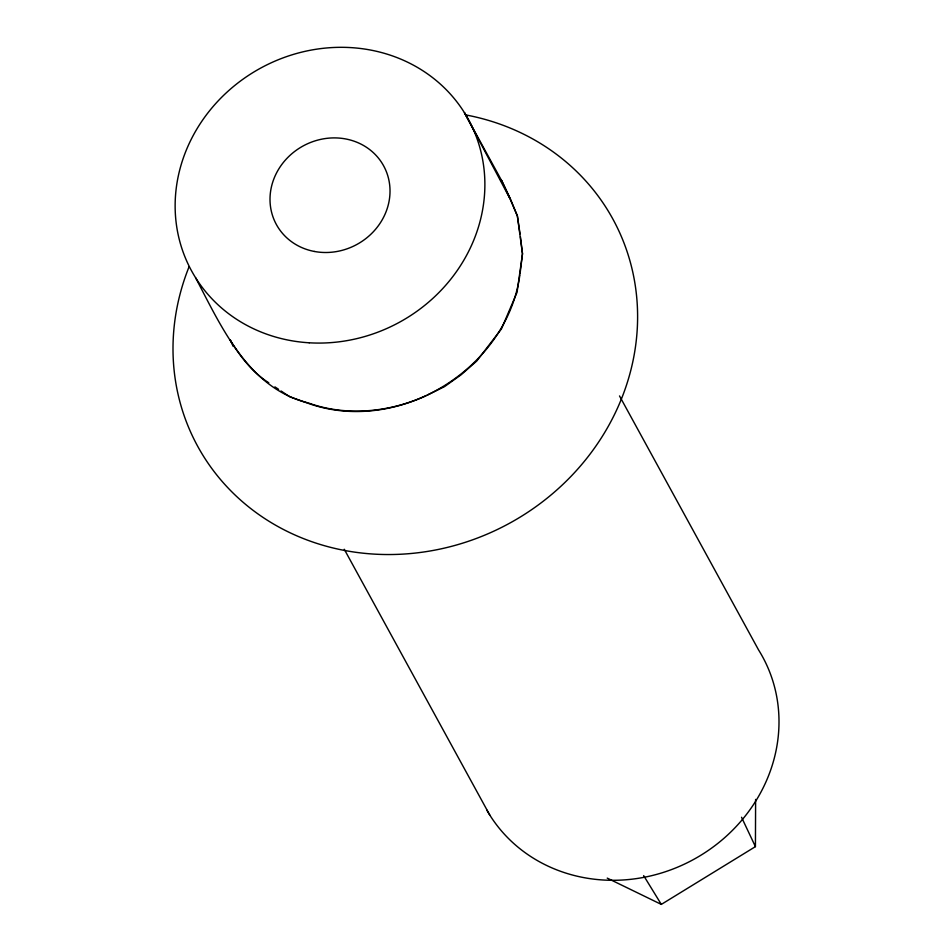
<?xml version="1.0" encoding="UTF-8"?>
<svg xmlns="http://www.w3.org/2000/svg" width="952" height="952" viewBox="0 0 952 952"><rect width="100%" height="100%" fill="white"/><g stroke="black" fill="none" stroke-linecap="round" stroke-linejoin="round"><path stroke-width="1.43" d="M607.233 878.113L661.319 904.4L755.424 846.637L755.614 799.418M520.256 272.117L522.493 253.791L520.423 236.75M427.424 395.08L444.536 386.619L461.22 374.707L476.702 361.082L501.442 328.916L517.055 292.323L522.493 253.791L517.376 215.949L510.391 198.897L502.049 181.38L464.433 112.681L509.927 198.563L517.376 215.949L520.042 233.942M519.851 274.973C506.94 369.281 398.376 435.231 308.519 403.446M426.115 395.734C389.701 412.311 346.254 416.714 308.281 402.934C248.496 388.368 221.518 327.155 195.588 277.722M307.175 402.97L289.67 396.722L281.054 390.974M268.761 382.763C252.518 372.577 240.082 356.274 230.217 340.161M274.902 386.869L278.591 389.332M500.205 179.214L502.049 181.38L509.927 198.563M500.169 179.143L502.049 181.38M643.659 875.614L661.319 904.4M619.514 395.937L758.554 649.907A157.77 144.787 -28.7 0 1 698.34 856.764A157.77 144.787 -28.7 0 1 486.746 809.973M344.255 549.256L489.709 814.948M741.537 817.256L755.424 846.637M230.253 339.769L233.204 346.421M519.816 272.926L520.078 273.533M466.302 115.025A236.655 217.187 -28.7 0 1 627.106 383.192A236.655 217.187 -28.7 0 1 328.273 546.757A236.655 217.187 -28.7 0 1 189.067 266.774M314.255 251.435A61.13 56.108 -28.7 0 0 388.035 176.62A61.13 56.108 -28.7 0 0 287.742 157.544A61.13 56.108 -28.7 0 0 314.255 251.435M309.198 342.791A157.77 144.787 -28.7 0 0 473.322 129.401A157.77 144.787 -28.7 0 0 207.512 113.395A157.77 144.787 -28.7 0 0 309.198 342.791"/></g></svg>
